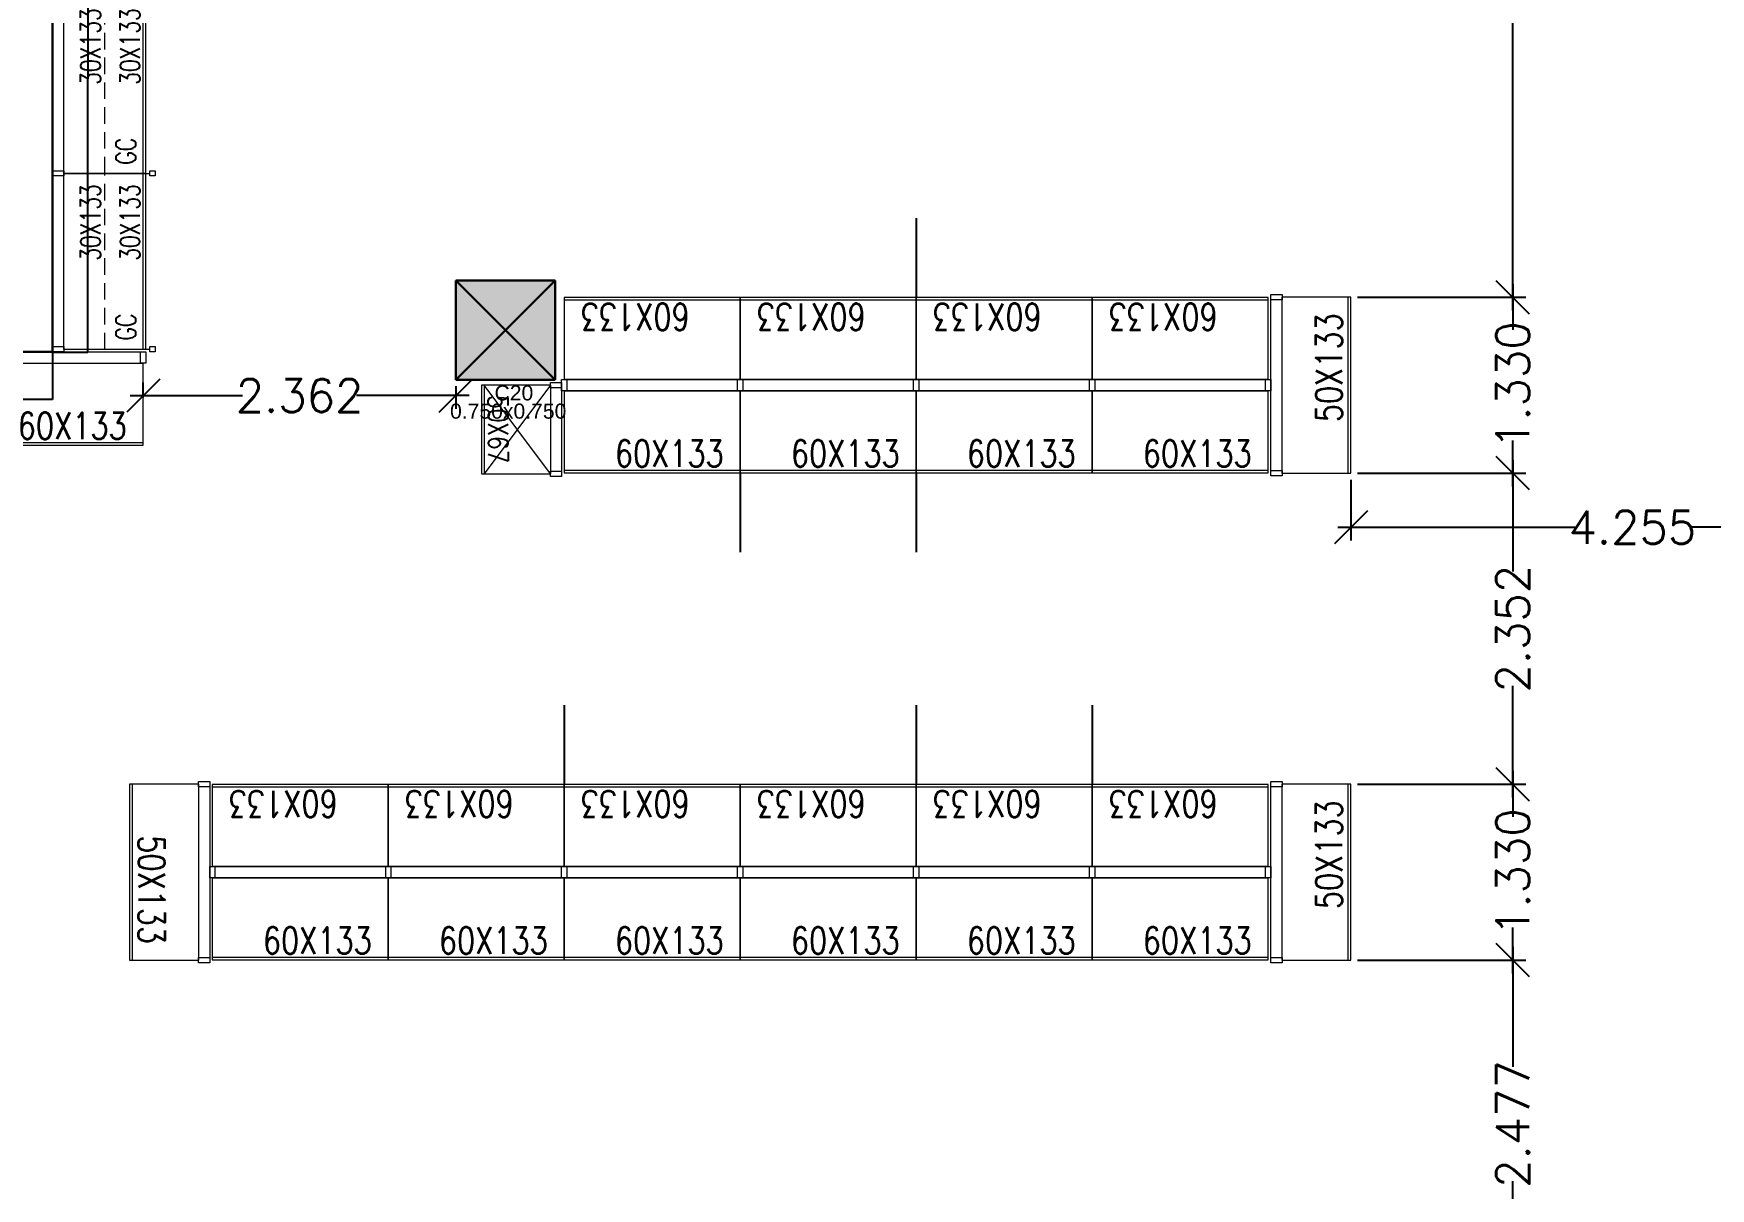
# Model space of a CAD drawing. Header units: inches. Extents: x 6 to 183294, y -48183 to 78918.
# Drawn here: x 124748 to 137422, y 49934 to 58666 of the extents above; entities that cross this region are included whole.
import ezdxf
from ezdxf.enums import TextEntityAlignment as Align

# ---------------------------------------------------------------- set-up
doc = ezdxf.new("R2010")
doc.units = ezdxf.units.IN
doc.header["$MEASUREMENT"] = 0
doc.header["$PDMODE"] = 35
doc.linetypes.add('( Hidden )', pattern=[0.375, 0.25, -0.125])
for name, color, linetype, lineweight in [('Category', 8, 'Continuous', 0), ('DIM', 8, 'Continuous', 0), ('MUEBLES', 8, 'Continuous', 0), ('RACK', 8, 'Continuous', 0), ('RACKS CORE & NON-CORE', 8, 'Continuous', 0), ('SDA_COL NO. DETAILS', 8, 'Continuous', 0), ('SDA_DIM', 8, 'Continuous', 5), ('SDA_RCC', 1, 'Continuous', 30), ('SDA_WALL', 7, 'Continuous', 30)]:
    doc.layers.add(name, color=color, linetype=linetype, lineweight=lineweight)
doc.layers.add('S-COLUMN', color=1, linetype='Continuous')
doc.styles.add('AR', font='arial.ttf')
doc.styles.add('ROMANS', font='simplex.shx', dxfattribs={"width": 0.7})
doc.styles.get("Standard").update_dxf_attribs({"font": 'txt.shx'})
doc.styles.add('SWA', font='simplex.shx', dxfattribs={"width": 0.75, "height": 0.23})
doc.dimstyles.new('1-10', dxfattribs={"dimscale": 0.15, "dimtxt": 2.5, "dimasz": 2.5, "dimexe": 1, "dimexo": 0.5, "dimgap": 0.09, "dimtad": 0, "dimdec": 3, "dimzin": 0, "dimdsep": 46, "dimtxsty": 'Standard', "dimblk": 'OBLIQUE', "dimcen": 2.5, "dimdle": 1, "dimadec": 0, "dimazin": 0, "dimtfac": 1, "dimtdec": 3, "dimtofl": 0, "dimtmove": 0, "dimatfit": 3, "dimfxl": 0, "dimtolj": 1, "dimtzin": 0, "dimarcsym": 0})
doc.dimstyles.new('SDA-100', dxfattribs={"dimtxt": 0.2, "dimasz": 0.18, "dimexe": 0.18, "dimexo": 0.0625, "dimgap": 0.015, "dimtad": 0, "dimzin": 0, "dimdsep": 46, "dimtxsty": 'Standard', "dimblk": 'ARCHTICK', "dimcen": 0.09, "dimclrd": 27, "dimclre": 27, "dimclrt": 21, "dimadec": 0, "dimazin": 0, "dimtfac": 1, "dimtofl": 0, "dimtmove": 1, "dimatfit": 3, "dimfxl": 0, "dimtolj": 1, "dimtzin": 0, "dimlwd": -1, "dimlwe": -1, "dimarcsym": 0})

# ---------------------------------------------------------------- blocks, each defined once
blk = doc.blocks.new('COL NOS DETAIL 9 JUNE')
at = {"layer": 'SDA_COL NO. DETAILS', "ltscale": 0.8, "style": 'AR'}
for s, p in [('C20', (54.115, -105.069, 198.913)), ('0.750x0.750', (53.779, -105.207, 198.913))]:
    blk.add_text(s, height=0.1143, dxfattribs=at).set_placement(p, align=Align.TOP_LEFT)
blk = doc.blocks.new('_ArchTick')
at = {"color": 0, "const_width": 0.15}
blk.add_lwpolyline([(-0.5, -0.5), (0.5, 0.5)], dxfattribs=at)
blk = doc.blocks.new('*D653')
at = {"layer": 'Defpoints', "color": 0}
for p in [(122936, 56258), (124892, 56258), (124892, 55898)]:
    blk.add_point(p, dxfattribs=at)
at = {"layer": 'SDA_DIM', "color": 27, "lineweight": -2}
for p, q in [((122936, 56258), (122936, 55898)), ((124892, 56258), (124892, 55898)), ((122936, 55898), (123913, 55898)), ((124892, 55898), (123915, 55898))]:
    blk.add_line(p, q, dxfattribs=at)
at = {"layer": 'SDA_DIM', "color": 27, "lineweight": -2, "xscale": 0.18, "yscale": 0.18, "zscale": 0.18, "rotation": 180}
blk.add_blockref('_ArchTick', (122936, 55898), dxfattribs=at)
at = {"layer": 'SDA_DIM', "color": 27, "lineweight": -2, "xscale": 0.18, "yscale": 0.18, "zscale": 0.18}
blk.add_blockref('_ArchTick', (124892, 55898), dxfattribs=at)
at = {"layer": 'SDA_DIM', "color": 21, "insert": (123914, 55898), "char_height": 0.22, "attachment_point": 5}
blk.add_mtext('\\A1;1956.63', dxfattribs=at)
blk = doc.blocks.new('*D654')
at = {"layer": 'Defpoints', "color": 0}
for p in [(124892, 60398), (125159, 60398), (124892, 56258)]:
    blk.add_point(p, dxfattribs=at)
at = {"layer": 'SDA_DIM', "color": 27, "lineweight": -2}
for p, q in [((124892, 60398), (125159, 60398)), ((125159, 60398), (125159, 58329)), ((125159, 56258), (125159, 58328)), ((124892, 56258), (125159, 56258))]:
    blk.add_line(p, q, dxfattribs=at)
at = {"layer": 'SDA_DIM', "color": 27, "lineweight": -2, "xscale": 0.18, "yscale": 0.18, "zscale": 0.18}
for p, rotation in [((125159, 60398), 90), ((125159, 56258), 270)]:
    blk.add_blockref('_ArchTick', p, dxfattribs=dict(at, rotation=rotation))
at = {"layer": 'SDA_DIM', "color": 21, "insert": (125159, 58328), "char_height": 0.22, "attachment_point": 5, "rotation": 90}
blk.add_mtext('\\A1;4139.97', dxfattribs=at)
blk = doc.blocks.new('column')
at = {"layer": 'SDA_RCC'}
h = blk.add_hatch(color=252, dxfattribs=at)
h.dxf.hatch_style = 1
h.paths.add_polyline_path([(-0.5, 0.5), (-0.5, -0.5), (0.5, -0.5), (0.5, 0.5)])
for p, q in [((-0.5, 0.5), (-0.5, -0.5)), ((0.5, 0.5), (-0.5, 0.5)), ((-0.5, -0.5), (0.5, 0.5)), ((0.5, -0.5), (-0.5, 0.5)), ((0.5, -0.5), (0.5, 0.5)), ((-0.5, -0.5), (0.5, -0.5))]:
    blk.add_line(p, q, dxfattribs=at)
blk = doc.blocks.new('NEW COLS 9 JUNE')
at = {"layer": 'S-COLUMN', "xscale": 0.75, "yscale": 0.7504197736397487}
blk.add_blockref('column', (54.202, -104.651, -197.598), dxfattribs=at)
blk = doc.blocks.new('*U501')
at = {"color": 150, "true_color": 0x007af5}
for p, q in [((20, 0), (1350, 0)), ((20, -85), (1350, -85)), ((20, -85), (20, -705)), ((1350, -705), (1350, -85)), ((20, -685), (1350, -685)), ((20, -705), (1350, -705))]:
    blk.add_line(p, q, dxfattribs=at)
for points in [[(40, 0), (40, -85), (0, -85), (0, 0)], [(1370, 0), (1370, -85), (1330, -85), (1330, 0)]]:
    blk.add_lwpolyline(points, close=True, dxfattribs=at)
at = {"style": 'ROMANS', "width": 0.8}
blk.add_text('60X133', height=200, dxfattribs=at).set_placement((402, -659))
blk = doc.blocks.new('*U510')
at = {"color": 1, "lineweight": 5, "ltscale": 0.025, "true_color": 0xeb0000}
for p, q in [((20, -85), (20, -605)), ((1350, -605), (1350, -85)), ((20, -585), (1350, -585)), ((20, -605), (1350, -605))]:
    blk.add_line(p, q, dxfattribs=at)
at = {"layer": 'MUEBLES', "color": 42, "lineweight": 5, "true_color": 0xe08b0b}
for p, q in [((20, 0), (1350, 0)), ((20, -85), (1350, -85))]:
    blk.add_line(p, q, dxfattribs=at)
for points in [[(40, 0), (40, -85), (0, -85), (0, 0)], [(1370, 0), (1370, -85), (1330, -85), (1330, 0)]]:
    blk.add_lwpolyline(points, close=True, dxfattribs=at)
at = {"style": 'ROMANS', "width": 0.8}
blk.add_text('50X133', height=200, dxfattribs=at).set_placement((406, -539))
blk = doc.blocks.new('*U511')
at = {"color": 1, "lineweight": 5, "ltscale": 0.025}
for p, q in [((20, -85), (20, -605)), ((690, -605), (690, -85)), ((20, -585), (690, -585)), ((20, -605), (690, -605))]:
    blk.add_line(p, q, dxfattribs=at)
for p, q in [((20, -85), (690, -585)), ((690, -85), (20, -585))]:
    blk.add_line(p, q)
at = {"layer": 'MUEBLES', "color": 40, "lineweight": 5}
for p, q in [((20, 0), (690, 0)), ((20, -85), (690, -85))]:
    blk.add_line(p, q, dxfattribs=at)
for points in [[(40, 0), (40, -85), (0, -85), (0, 0)], [(710, 0), (710, -85), (670, -85), (670, 0)]]:
    blk.add_lwpolyline(points, close=True, dxfattribs=at)
at = {"style": 'ROMANS', "width": 0.8}
blk.add_text('50X67', height=150, dxfattribs=at).set_placement((96, -555))
blk = doc.blocks.new('*U513')
at = {"color": 150, "true_color": 0x007af5}
for p, q in [((20, 0), (1350, 0)), ((20, -85), (1350, -85)), ((20, -85), (20, -705)), ((1350, -705), (1350, -85)), ((20, -685), (1350, -685)), ((20, -705), (1350, -705))]:
    blk.add_line(p, q, dxfattribs=at)
for points in [[(40, 0), (40, -85), (0, -85), (0, 0)], [(1370, 0), (1370, -85), (1330, -85), (1330, 0)]]:
    blk.add_lwpolyline(points, close=True, dxfattribs=at)
at = {"layer": 'RACK', "color": 6, "linetype": '( Hidden )', "ltscale": 500}
blk.add_lwpolyline([(20, -395), (1350, -395)], dxfattribs=at)
at = {"layer": 'RACK', "color": 1}
for points in [[(0, -735), (40, -735), (40, -775), (0, -775), (0, -735)], [(20, -705), (20, -735)], [(1330, -735), (1370, -735), (1370, -775), (1330, -775), (1330, -735)], [(1350, -705), (1350, -735)]]:
    blk.add_lwpolyline(points, dxfattribs=at)
at = {"layer": 'RACK', "color": 7, "lineweight": 5, "style": 'SWA', "width": 0.75}
for p in [(689, -362), (689, -660)]:
    blk.add_text('30X133', height=150, dxfattribs=at).set_placement(p)
at = {"layer": 'RACK', "color": 1, "lineweight": 5, "style": 'SWA', "width": 0.75}
blk.add_text('GC', height=150, dxfattribs=at).set_placement((86, -628))
blk = doc.blocks.new('_Oblique')
at = {"color": 0, "linetype": 'ByBlock', "lineweight": -2}
blk.add_line((-0.5, -0.5), (0.5, 0.5), dxfattribs=at)
blk = doc.blocks.new('*D516')
at = {"layer": 'Defpoints', "color": 0, "transparency": 16777216}
for p in [(-13.485, -1.457), (-13.485, -3.809), (-12.262, -3.809)]:
    blk.add_point(p, dxfattribs=at)
at = {"layer": 'DIM', "color": 0, "lineweight": -2, "transparency": 16777216}
for p, q in [((-12.262, -1.357), (-12.262, -2.202)), ((-13.435, -1.457), (-12.162, -1.457)), ((-12.262, -3.909), (-12.262, -3.065)), ((-13.435, -3.809), (-12.162, -3.809))]:
    blk.add_line(p, q, dxfattribs=at)
at = {"layer": 'DIM', "color": 0, "lineweight": -2, "transparency": 16777216, "xscale": 0.25, "yscale": 0.25, "zscale": 0.25}
for p, rotation in [((-12.262, -1.457), 90), ((-12.262, -3.809), 270)]:
    blk.add_blockref('_Oblique', p, dxfattribs=dict(at, rotation=rotation))
at = {"layer": 'DIM', "color": 0, "lineweight": -3, "transparency": 16777216, "insert": (-12.262, -2.633), "char_height": 0.25, "attachment_point": 5, "rotation": 90}
blk.add_mtext('\\A1;2.352', dxfattribs=at)
blk = doc.blocks.new('*D517')
at = {"layer": 'Defpoints', "color": 0, "transparency": 16777216}
for p in [(-12.526, -3.809), (-13.485, -5.139), (-12.262, -5.139)]:
    blk.add_point(p, dxfattribs=at)
at = {"layer": 'DIM', "color": 0, "lineweight": -2, "transparency": 16777216}
for p, q in [((-12.262, -3.709), (-12.262, -4.056)), ((-12.476, -3.809), (-12.162, -3.809)), ((-12.262, -5.239), (-12.262, -4.893)), ((-13.435, -5.139), (-12.162, -5.139))]:
    blk.add_line(p, q, dxfattribs=at)
at = {"layer": 'DIM', "color": 0, "lineweight": -2, "transparency": 16777216, "xscale": 0.25, "yscale": 0.25, "zscale": 0.25}
for p, rotation in [((-12.262, -3.809), 90), ((-12.262, -5.139), 270)]:
    blk.add_blockref('_Oblique', p, dxfattribs=dict(at, rotation=rotation))
at = {"layer": 'DIM', "color": 0, "lineweight": -3, "transparency": 16777216, "insert": (-12.262, -4.474), "char_height": 0.25, "attachment_point": 5, "rotation": 90}
blk.add_mtext('\\A1;1.330', dxfattribs=at)
blk = doc.blocks.new('*D518')
at = {"layer": 'Defpoints', "color": 0, "transparency": 16777216}
for p in [(-13.485, -0.127), (-12.262, -0.127), (-13.485, -1.457)]:
    blk.add_point(p, dxfattribs=at)
at = {"layer": 'DIM', "color": 0, "lineweight": -2, "transparency": 16777216}
for p, q in [((-12.262, -0.027), (-12.262, -0.374)), ((-13.435, -0.127), (-12.162, -0.127)), ((-12.262, -1.557), (-12.262, -1.211)), ((-13.435, -1.457), (-12.162, -1.457))]:
    blk.add_line(p, q, dxfattribs=at)
at = {"layer": 'DIM', "color": 0, "lineweight": -2, "transparency": 16777216, "xscale": 0.25, "yscale": 0.25, "zscale": 0.25}
for p, rotation in [((-12.262, -0.127), 90), ((-12.262, -1.457), 270)]:
    blk.add_blockref('_Oblique', p, dxfattribs=dict(at, rotation=rotation))
at = {"layer": 'DIM', "color": 0, "lineweight": -3, "transparency": 16777216, "insert": (-12.262, -0.792), "char_height": 0.25, "attachment_point": 5, "rotation": 90}
blk.add_mtext('\\A1;1.330', dxfattribs=at)
blk = doc.blocks.new('*D520')
at = {"layer": 'Defpoints', "color": 0, "transparency": 16777216}
for p in [(-13.485, -1.457), (-9.23, -1.462), (-9.23, -1.866)]:
    blk.add_point(p, dxfattribs=at)
at = {"layer": 'DIM', "color": 0, "lineweight": -2, "transparency": 16777216}
for p, q in [((-13.485, -1.507), (-13.485, -1.966)), ((-9.23, -1.512), (-9.23, -1.966)), ((-13.585, -1.866), (-11.794, -1.866)), ((-9.13, -1.866), (-10.921, -1.866))]:
    blk.add_line(p, q, dxfattribs=at)
at = {"layer": 'DIM', "color": 0, "lineweight": -2, "transparency": 16777216, "xscale": 0.25, "yscale": 0.25, "zscale": 0.25, "rotation": 180}
blk.add_blockref('_Oblique', (-13.485, -1.866), dxfattribs=at)
at = {"layer": 'DIM', "color": 0, "lineweight": -2, "transparency": 16777216, "xscale": 0.25, "yscale": 0.25, "zscale": 0.25}
blk.add_blockref('_Oblique', (-9.23, -1.866), dxfattribs=at)
at = {"layer": 'DIM', "color": 0, "lineweight": -3, "transparency": 16777216, "insert": (-11.358, -1.866), "char_height": 0.25, "attachment_point": 5}
blk.add_mtext('\\A1;4.255', dxfattribs=at)
blk = doc.blocks.new('*D525')
at = {"layer": 'Defpoints', "color": 0, "transparency": 16777216}
for p in [(-12.681, 5.629, -296.397), (-12.262, 5.629), (-12.799, -0.127)]:
    blk.add_point(p, dxfattribs=at)
at = {"layer": 'DIM', "color": 0, "lineweight": -2, "transparency": 16777216}
for p, q in [((-12.262, 5.729), (-12.262, 3.182)), ((-12.631, 5.629), (-12.162, 5.629)), ((-12.262, -0.227), (-12.262, 2.32)), ((-12.749, -0.127), (-12.162, -0.127))]:
    blk.add_line(p, q, dxfattribs=at)
at = {"layer": 'DIM', "color": 0, "lineweight": -2, "transparency": 16777216, "xscale": 0.25, "yscale": 0.25, "zscale": 0.25}
for p, rotation in [((-12.262, 5.629), 90), ((-12.262, -0.127), 270)]:
    blk.add_blockref('_Oblique', p, dxfattribs=dict(at, rotation=rotation))
at = {"layer": 'DIM', "color": 0, "lineweight": -3, "transparency": 16777216, "insert": (-12.262, 2.751), "char_height": 0.25, "attachment_point": 5, "rotation": 90}
blk.add_mtext('\\A1;5.756', dxfattribs=at)
blk = doc.blocks.new('*D535')
at = {"layer": 'Defpoints', "color": 0, "transparency": 16777216}
for p in [(-13.485, -5.139), (-13.485, -7.616), (-12.262, -7.616)]:
    blk.add_point(p, dxfattribs=at)
at = {"layer": 'DIM', "color": 0, "lineweight": -2, "transparency": 16777216}
for p, q in [((-12.262, -5.039), (-12.262, -5.945)), ((-13.435, -5.139), (-12.162, -5.139)), ((-12.262, -7.716), (-12.262, -6.811)), ((-13.435, -7.616), (-12.162, -7.616))]:
    blk.add_line(p, q, dxfattribs=at)
at = {"layer": 'DIM', "color": 0, "lineweight": -2, "transparency": 16777216, "xscale": 0.25, "yscale": 0.25, "zscale": 0.25}
for p, rotation in [((-12.262, -5.139), 90), ((-12.262, -7.616), 270)]:
    blk.add_blockref('_Oblique', p, dxfattribs=dict(at, rotation=rotation))
at = {"layer": 'DIM', "color": 0, "lineweight": -3, "transparency": 16777216, "insert": (-12.262, -6.378), "char_height": 0.25, "attachment_point": 5, "rotation": 90}
blk.add_mtext('\\A1;2.477', dxfattribs=at)
blk = doc.blocks.new('*D544')
at = {"layer": 'Defpoints', "color": 0, "transparency": 16777216}
for p in [(-20.25, -0.75, -197.598), (-22.612, -0.871), (-22.612, -0.935, 98.799)]:
    blk.add_point(p, dxfattribs=at)
at = {"layer": 'DIM', "color": 0, "lineweight": -2, "transparency": 16777216}
for p, q in [((-22.712, -0.871), (-21.863, -0.871)), ((-22.612, -0.885), (-22.612, -0.771)), ((-20.15, -0.871), (-21, -0.871)), ((-20.25, -0.8), (-20.25, -0.971))]:
    blk.add_line(p, q, dxfattribs=at)
at = {"layer": 'DIM', "color": 0, "lineweight": -2, "transparency": 16777216, "xscale": 0.25, "yscale": 0.25, "zscale": 0.25, "rotation": 180}
blk.add_blockref('_Oblique', (-22.612, -0.871), dxfattribs=at)
at = {"layer": 'DIM', "color": 0, "lineweight": -2, "transparency": 16777216, "xscale": 0.25, "yscale": 0.25, "zscale": 0.25}
blk.add_blockref('_Oblique', (-20.25, -0.871), dxfattribs=at)
at = {"layer": 'DIM', "color": 0, "lineweight": -3, "transparency": 16777216, "insert": (-21.431, -0.871), "char_height": 0.25, "attachment_point": 5}
blk.add_mtext('\\A1;2.362', dxfattribs=at)
blk = doc.blocks.new('gr cat')
at = {"layer": 'Category', "lineweight": -3}
for p, q in [((-16.7701, 0.4702, 197.598), (-16.7701, -0.1298, 197.598)), ((-18.1001, -1.4548, 197.598), (-18.1001, -2.0548, 197.598)), ((-16.7701, -1.4548, 197.598), (-16.7701, -2.0548, 197.598)), ((-19.4301, -3.212, 197.598), (-19.4301, -3.812, 197.598)), ((-16.7701, -3.212, 197.598), (-16.7701, -3.812, 197.598)), ((-15.4401, -3.212, 197.598), (-15.4401, -3.812, 197.598))]:
    blk.add_line(p, q, dxfattribs=at)
at = {"layer": 'RACKS CORE & NON-CORE'}
for name, p, xscale, yscale, zscale, rotation in [('*U513', (-23.2974, 0.7895, 296.397), 0.001000000000000001, 0.001000000000000001, 0.001000000000000001, 90), ('*U513', (-23.2974, -0.5405, 296.397), 0.001000000000000001, 0.001000000000000001, 0.001000000000000001, 90), ('*U510', (-14.0901, -1.4773, 197.598), 0.001000000000000001, 0.001000000000000001, 0.001000000000000001, 90), ('*U501', (-18.0801, -0.8348, 197.598), 0.001, 0.001, 0.001, 180), ('*U501', (-16.7501, -0.8348, 197.598), 0.001, 0.001, 0.001, 180), ('*U501', (-15.4201, -0.8348, 197.598), 0.001, 0.001, 0.001, 180), ('*U501', (-14.0901, -0.8348, 197.598), 0.001, 0.001, 0.001, 180), ('*U511', (-19.4501, -0.7723, 197.598), 0.001, 0.001, 0.001, 270), ('*U510', (-22.1101, -3.7895, 197.598), 0.001, 0.001, 0.001, 270), ('*U510', (-14.0901, -5.1595, 197.598), 0.001000000000000001, 0.001000000000000001, 0.001000000000000001, 90), ('*U501', (-20.7401, -4.517, 197.598), 0.001, 0.001, 0.001, 180), ('*U501', (-19.4101, -4.517, 197.598), 0.001, 0.001, 0.001, 180), ('*U501', (-18.0801, -4.517, 197.598), 0.001, 0.001, 0.001, 180), ('*U501', (-16.7501, -4.517, 197.598), 0.001, 0.001, 0.001, 180), ('*U501', (-15.4201, -4.517, 197.598), 0.001, 0.001, 0.001, 180), ('*U501', (-14.0901, -4.517, 197.598), 0.001, 0.001, 0.001, 180)]:
    blk.add_blockref(name, p, dxfattribs=dict(at, xscale=xscale, yscale=yscale, zscale=zscale, rotation=rotation))
at = {"layer": 'RACKS CORE & NON-CORE', "xscale": 0.001, "yscale": 0.001, "zscale": 0.001}
for p in [(-23.9624, -0.5405, 296.397), (-19.4501, -0.7498, 197.598), (-18.1201, -0.7498, 197.598), (-16.7901, -0.7498, 197.598), (-15.4601, -0.7498, 197.598), (-22.1101, -4.432, 197.598), (-20.7801, -4.432, 197.598), (-19.4501, -4.432, 197.598), (-18.1201, -4.432, 197.598), (-16.7901, -4.432, 197.598), (-15.4601, -4.432, 197.598)]:
    blk.add_blockref('*U501', p, dxfattribs=at)
at = {"layer": 'DIM', "lineweight": -3}
for base, p1, p2, picture, middle in [((-12.2624, 5.629, 197.598), (-12.7987, -0.1273, 197.598), (-12.681, 5.629, -98.799), '*D525', (-12.2624, 2.7508, 197.598)), ((-12.2624, -0.1273, 197.598), (-13.4851, -1.4573, 197.598), (-13.4851, -0.1273, 197.598), '*D518', (-12.2624, -0.7923, 197.598)), ((-12.2624, -3.8095, 197.598), (-13.4851, -1.4573, 197.598), (-13.4851, -3.8095, 197.598), '*D516', (-12.2624, -2.6334, 197.598)), ((-12.2624, -5.1395, 197.598), (-12.5256, -3.8095, 197.598), (-13.4851, -5.1395, 197.598), '*D517', (-12.2624, -4.4745, 197.598)), ((-12.2624, -7.6161, 197.598), (-13.4851, -5.1395, 197.598), (-13.4851, -7.6161, 197.598), '*D535', (-12.2624, -6.3778, 197.598))]:
    dim = blk.add_linear_dim(base=base, p1=p1, p2=p2, angle=90, dimstyle='1-10', override={"dimscale": 0.1}, dxfattribs=at)
    dim.commit()
    dim.dimension.update_dxf_attribs({"geometry": picture, "text_midpoint": middle})
for base, p1, p2, picture, middle in [((-22.6124, -0.8709, 197.598), (-20.25, -0.7504), (-22.6124, -0.9355, 296.397), '*D544', (-21.4312, -0.8709, 197.598)), ((-9.2301, -1.8659, 197.598), (-13.4851, -1.4573, 197.598), (-9.2301, -1.4623, 197.598), '*D520', (-11.3576, -1.8659, 197.598))]:
    dim = blk.add_linear_dim(base=base, p1=p1, p2=p2, dimstyle='1-10', override={"dimscale": 0.1}, dxfattribs=at)
    dim.commit()
    dim.dimension.update_dxf_attribs({"geometry": picture, "text_midpoint": middle})

msp = doc.modelspace()

# ---------------------------------------------------------------- linework, layer by layer
at = {"layer": 'SDA_WALL', "elevation": -197133.873}
msp.add_lwpolyline([(124892.246, 60868.229), (124892.246, 56258.263), (122935.616, 56258.263)], dxfattribs=at)

# ---------------------------------------------------------------- block references
at = {"color": 2, "xscale": 1000, "yscale": 1000, "zscale": 1000}
msp.add_blockref('gr cat', (148189.581, 56799.358, -295932.873), dxfattribs=at)
at = {"layer": 'S-COLUMN', "xscale": 1000, "yscale": 1000, "zscale": 1000}
msp.add_blockref('NEW COLS 9 JUNE', (74112.478, 161074.76, -98334.873), dxfattribs=at)
at = {"layer": 'SDA_COL NO. DETAILS', "xscale": 1000, "yscale": 1000, "zscale": 1000}
msp.add_blockref('COL NOS DETAIL 9 JUNE', (74117.099, 161075.37, -98334.873), dxfattribs=at)

# ---------------------------------------------------------------- dimensions: what is measured, and where the dimension line sits
at = {"layer": 'SDA_DIM'}
dim = msp.add_linear_dim(base=(125159.11, 60398.229, -98334.873), p1=(124892.246, 56258.263, -98334.873), p2=(124892.268, 60398.229, -295932.873), angle=90, dimstyle='SDA-100', override={"dimtxt": 0.22, "dimgap": 0.09, "dimtxsty": 'Standard', "dimlwd": 65534, "dimlwe": 65534}, dxfattribs=at)
dim.commit()
dim.dimension.update_dxf_attribs({"geometry": '*D654', "text_midpoint": (125159.11, 58328.246, -98334.873)})
dim = msp.add_linear_dim(base=(124892.246, 55898.241, -98334.873), p1=(122935.615, 56258.262, -197133.873), p2=(124892.246, 56258.263, -197133.873), dimstyle='SDA-100', override={"dimtxt": 0.22, "dimgap": 0.09, "dimlwd": 65534, "dimlwe": 65534}, dxfattribs=at)
dim.commit()
dim.dimension.update_dxf_attribs({"geometry": '*D653', "text_midpoint": (123913.93, 55898.241, -98334.873)})

doc.saveas('drawing.dxf')
